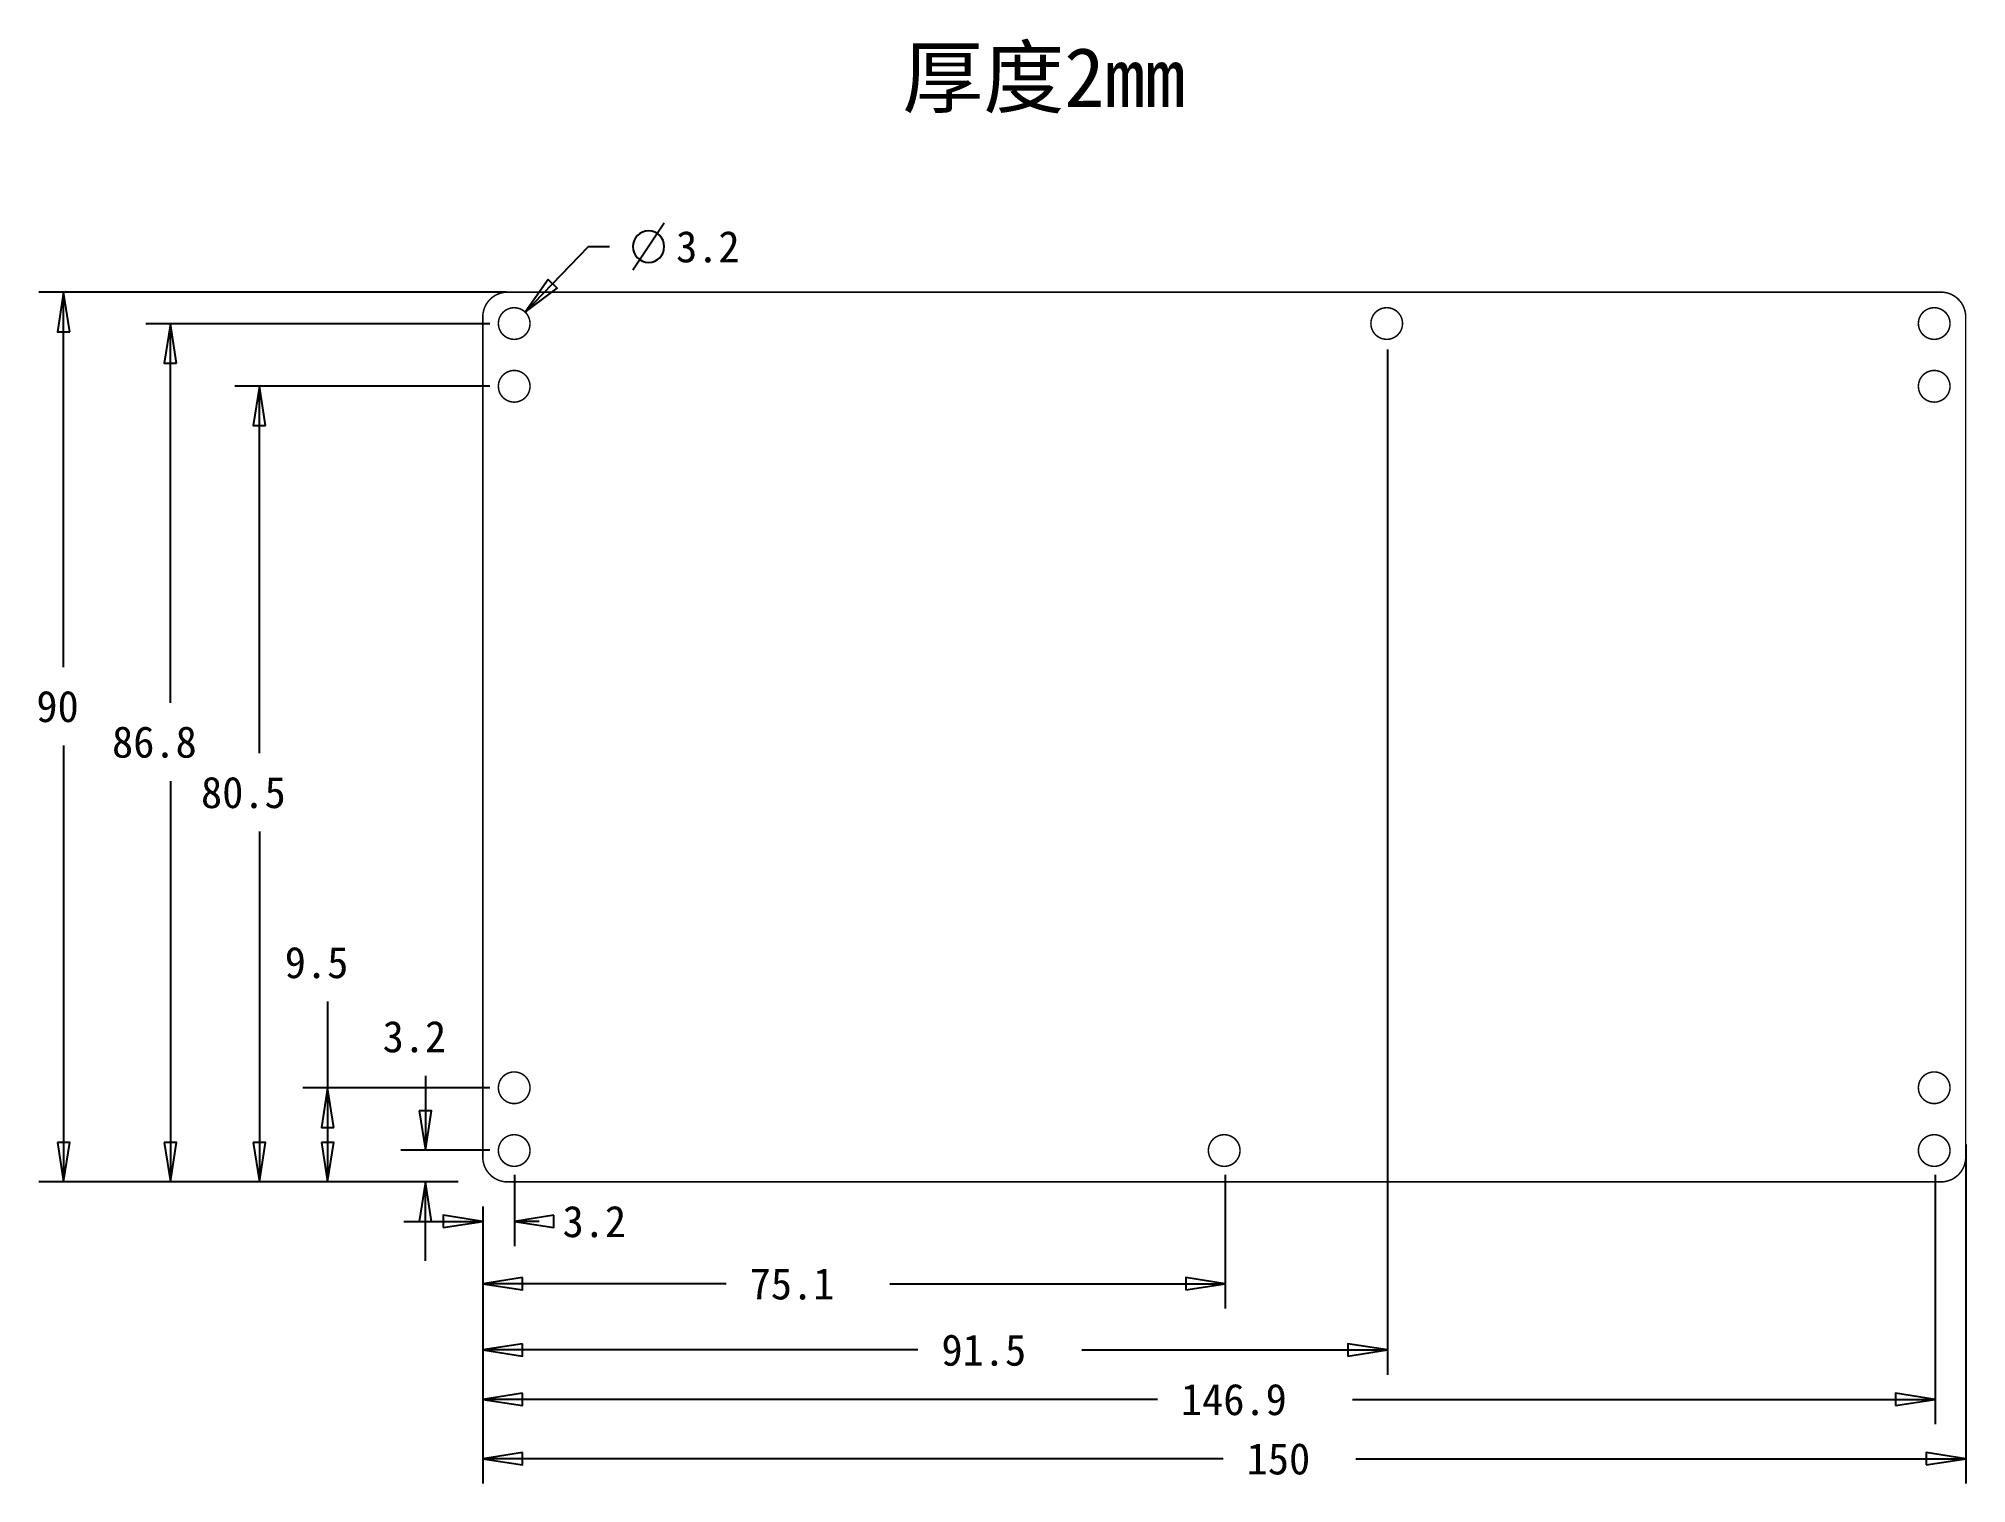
# Model space of a CAD drawing. Extents: x -45 to 150, y -30 to 116.
import ezdxf

# ---------------------------------------------------------------- set-up
doc = ezdxf.new("R2010")
doc.units = 0
doc.layers.get('0').update_dxf_attribs({"linetype": 'CONTINUOUS'})
doc.layers.add('OUTLINE', color=9, linetype='CONTINUOUS')

msp = doc.modelspace()

# ---------------------------------------------------------------- linework, layer by layer
at = {"layer": 'OUTLINE'}
for points in [[(18.3599, 96.9812), (15.1849, 92.2188)], [(4.2877, 87.9747), (10.7, 94.6), (12.8037, 94.6)], [(2.4, 90), (-44.9, 90)], [(-41.775, 86), (-42.4, 90), (-43.025, 86), (-41.775, 86)], [(-42.4, 52.0687), (-42.4, 90)], [(6.6204, 91.2836), (4.2877, 87.9747), (7.5186, 90.4143), (6.6204, 91.2836)], [(0.7, 86.8), (-34.1, 86.8)], [(-30.975, 82.8), (-31.6, 86.8), (-32.225, 82.8), (-30.975, 82.8)], [(-31.6, 48.4687), (-31.6, 86.8)], [(91.5, 84.2), (91.5, -19.5)], [(0.7, 80.5), (-25.1, 80.5)], [(-21.975, 76.5), (-22.6, 80.5), (-23.225, 76.5), (-21.975, 76.5)], [(-22.6, 43.3687), (-22.6, 80.5)], [(-42.4, 44.1313), (-42.4, 0)], [(-31.6, 40.5313), (-31.6, 0)], [(-22.6, 35.4313), (-22.6, 0)], [(-15.7, 18.2313), (-15.7, 9.5)], [(-5.8, 10.7313), (-5.8, 3.2)], [(0.7, 9.5), (-18.2, 9.5)], [(-15.075, 5.5), (-15.7, 9.5), (-16.325, 5.5), (-15.075, 5.5)], [(-15.7, 9.5), (-15.7, 0)], [(-6.425, 7.2), (-5.8, 3.2), (-5.175, 7.2), (-6.425, 7.2)], [(-43.025, 4), (-42.4, 0), (-41.775, 4), (-43.025, 4)], [(-32.225, 4), (-31.6, 0), (-30.975, 4), (-32.225, 4)], [(-23.225, 4), (-22.6, 0), (-21.975, 4), (-23.225, 4)], [(-16.325, 4), (-15.7, 0), (-15.075, 4), (-16.325, 4)], [(0.7, 3.2), (-8.3, 3.2)], [(150, 3.8), (150, -30.5)], [(-2.5, 0), (-44.9, 0)], [(-2.5, 0), (-34.1, 0)], [(-2.5, 0), (-25.1, 0)], [(-2.5, 0), (-18.2, 0)], [(-2.5, 0), (-8.3, 0)], [(-5.175, -4), (-5.8, 0), (-6.425, -4), (-5.175, -4)], [(-5.8, -8), (-5.8, 0)], [(3.2, 0.7), (3.2, -6.5)], [(75.1, 0.7), (75.1, -12.8)], [(146.9, 0.7), (146.9, -24.5)], [(-4, -4.625), (0, -4), (-4, -3.375), (-4, -4.625)], [(0, -2.5), (0, -30.5)], [(0, -2.5), (0, -24.5)], [(0, -2.5), (0, -19.5)], [(0, -2.5), (0, -12.8)], [(0, -2.5), (0, -6.5)], [(7.2, -3.375), (3.2, -4), (7.2, -4.625), (7.2, -3.375)], [(-8, -4), (0, -4)], [(5.6881, -4), (3.2, -4)], [(4, -9.675), (0, -10.3), (4, -10.925), (4, -9.675)], [(71.1, -10.925), (75.1, -10.3), (71.1, -9.675), (71.1, -10.925)], [(24.6133, -10.3), (0, -10.3)], [(41.1867, -10.3), (75.1, -10.3)], [(4, -16.375), (0, -17), (4, -17.625), (4, -16.375)], [(44.0133, -17), (0, -17)], [(60.5867, -17), (91.5, -17)], [(87.5, -17.625), (91.5, -17), (87.5, -16.375), (87.5, -17.625)], [(4, -21.375), (0, -22), (4, -22.625), (4, -21.375)], [(142.9, -22.625), (146.9, -22), (142.9, -21.375), (142.9, -22.625)], [(68.2385, -22), (0, -22)], [(87.9615, -22), (146.9, -22)], [(4, -27.375), (0, -28), (4, -28.625), (4, -27.375)], [(74.8881, -28), (0, -28)], [(88.3119, -28), (150, -28)], [(146, -28.625), (150, -28), (146, -27.375), (146, -28.625)]]:
    msp.add_lwpolyline(points, dxfattribs=at)
for points, format in [([(18.3599, 94.6, 1), (15.1849, 94.6, 1), (18.3599, 94.6)], "xyb"), ([(2.5, 0, 0.1524, 0.1524, 0), (147.5, 0, 0.1524, 0.1524, 0.414214), (150, 2.5, 0.1524, 0.1524, 0), (150, 87.5, 0.1524, 0.1524, 0.414214), (147.5, 90, 0.1524, 0.1524, 0), (2.5, 90, 0.1524, 0.1524, 0.414214), (0, 87.5, 0.1524, 0.1524, 0), (0, 2.5, 0.1524, 0.1524, 0.414214), (2.5, 0, 0.1524, 0.1524, 0)], "xyseb"), ([(4.775, 86.825, 0.1524, 0.1524, 1), (1.575, 86.825, 0.1524, 0.1524, 1), (4.775, 86.825, 0.1524, 0.1524, 0)], "xyseb"), ([(93.035, 86.825, 0.1524, 0.1524, 1), (89.835, 86.825, 0.1524, 0.1524, 1), (93.035, 86.825, 0.1524, 0.1524, 0)], "xyseb"), ([(148.415, 86.825, 0.1524, 0.1524, 1), (145.215, 86.825, 0.1524, 0.1524, 1), (148.415, 86.825, 0.1524, 0.1524, 0)], "xyseb"), ([(4.775, 80.475, 0.1524, 0.1524, 1), (1.575, 80.475, 0.1524, 0.1524, 1), (4.775, 80.475, 0.1524, 0.1524, 0)], "xyseb"), ([(148.415, 80.475, 0.1524, 0.1524, 1), (145.215, 80.475, 0.1524, 0.1524, 1), (148.415, 80.475, 0.1524, 0.1524, 0)], "xyseb"), ([(4.775, 9.525, 0.1524, 0.1524, 1), (1.575, 9.525, 0.1524, 0.1524, 1), (4.775, 9.525, 0.1524, 0.1524, 0)], "xyseb"), ([(148.415, 9.525, 0.1524, 0.1524, 1), (145.215, 9.525, 0.1524, 0.1524, 1), (148.415, 9.525, 0.1524, 0.1524, 0)], "xyseb"), ([(4.775, 3.175, 0.1524, 0.1524, 1), (1.575, 3.175, 0.1524, 0.1524, 1), (4.775, 3.175, 0.1524, 0.1524, 0)], "xyseb"), ([(76.595, 3.175, 0.1524, 0.1524, 1), (73.395, 3.175, 0.1524, 0.1524, 1), (76.595, 3.175, 0.1524, 0.1524, 0)], "xyseb"), ([(148.415, 3.175, 0.1524, 0.1524, 1), (145.215, 3.175, 0.1524, 0.1524, 1), (148.415, 3.175, 0.1524, 0.1524, 0)], "xyseb")]:
    msp.add_lwpolyline(points, format=format, dxfattribs=at)

# ---------------------------------------------------------------- texts
at = {"linetype": 'Continuous', "insert": (42.4416, 114.7327), "char_height": 6, "attachment_point": 1}
msp.add_mtext_dynamic_manual_height_columns('{\\fSimSun|b1|i0|c134|p2;厚度}2mm', width=39.991385, gutter_width=11.6746, heights=[11.1529], dxfattribs=at)
at = {"layer": 'OUTLINE', "width": 0.992}
for s, p in [('3.2', (19.5537, 93.0125)), ('90', (-45.1559, 46.5125)), ('86.8', (-37.5055, 42.9125)), ('80.5', (-28.5055, 37.8125)), ('9.5', (-20.0307, 20.6125)), ('3.2', (-10.1307, 13.1125)), ('3.2', (8.0693, -5.5875)), ('75.1', (26.9945, -11.8875)), ('91.5', (46.3945, -18.5875)), ('146.9', (70.6197, -23.5875)), ('150', (77.2693, -29.5875))]:
    msp.add_text(s, height=3.175, dxfattribs=at).set_placement(p)

doc.saveas('drawing.dxf')
